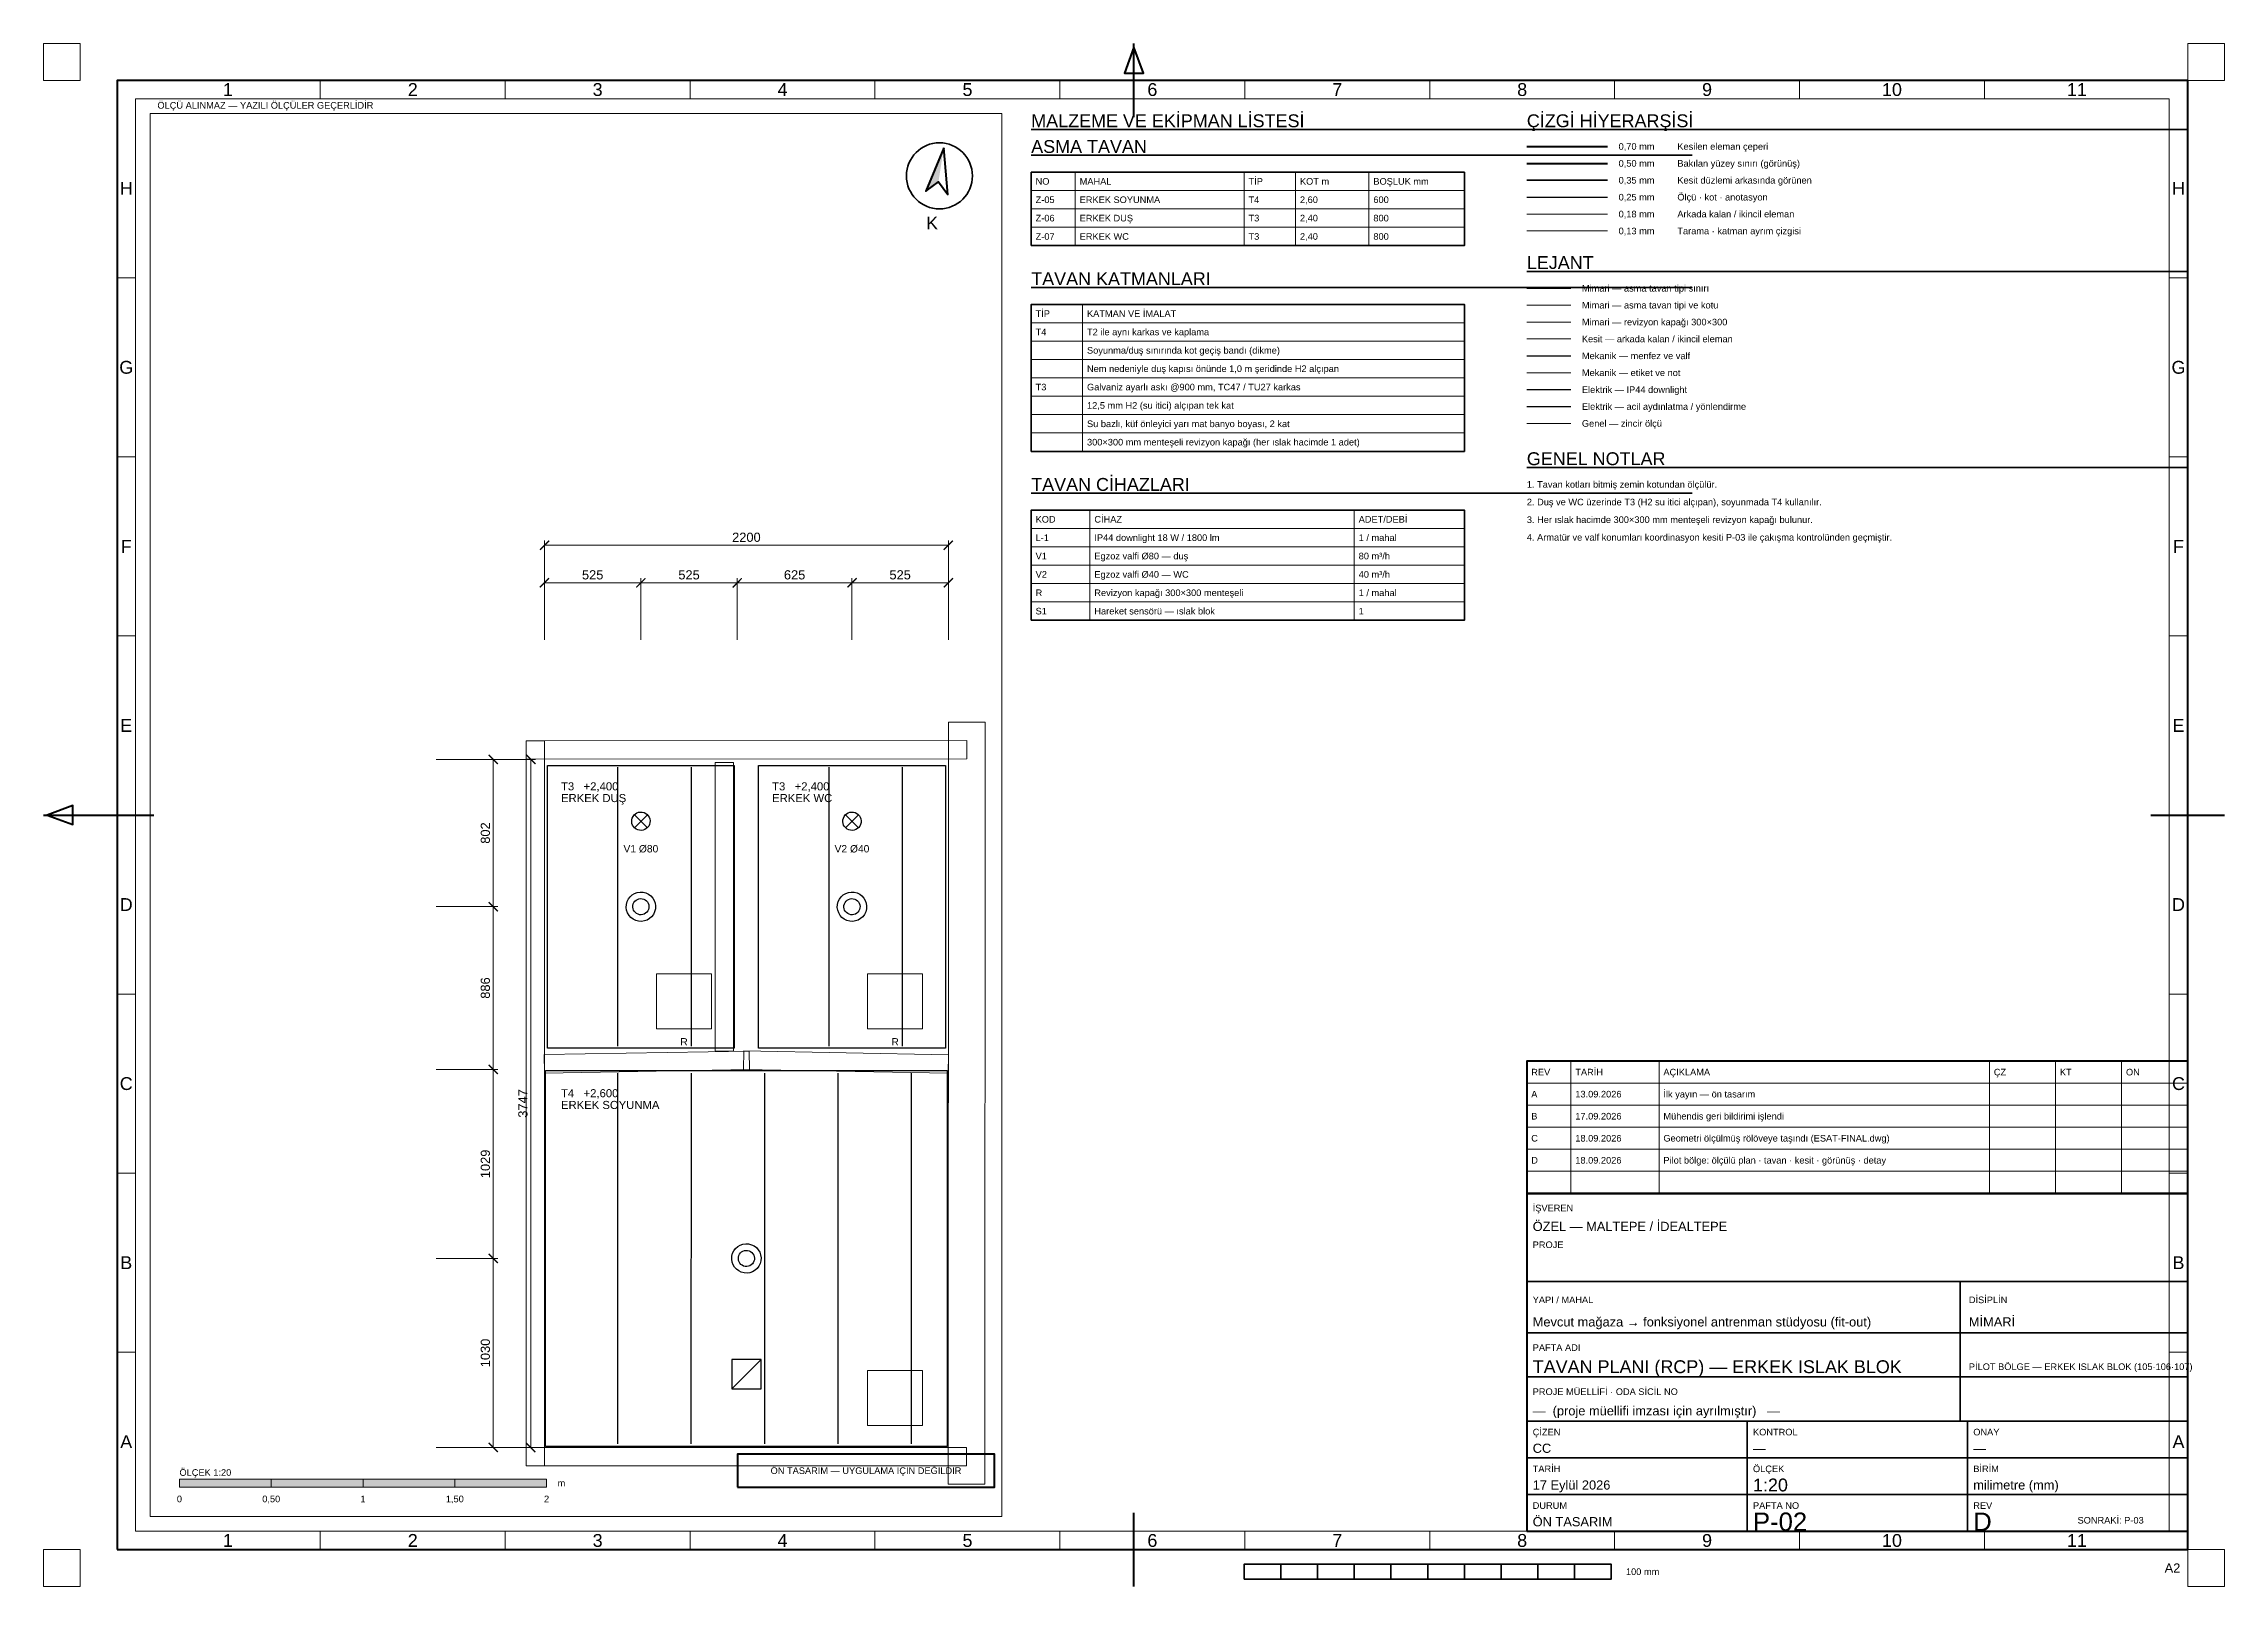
# Paper-space layout 'P-02 TAVAN PLANI (RCP) — ERKEK ISLAK BLOK' of a CAD drawing. Header units: millimetres. Extents: x 0 to 594, y 0 to 420.
# The model-space entities are those that its viewports show. They can reach past a viewport. Long polylines and large blocks are cut down to what shows.
import ezdxf
from ezdxf.enums import TextEntityAlignment as Align

# ---------------------------------------------------------------- set-up
doc = ezdxf.new("R2010")
doc.units = ezdxf.units.MM
for name, color, linetype, lineweight in [('A-KESIT-ARKA', 8, 'Continuous', 18), ('A-TAVAN-KAPAK', 150, 'Continuous', 18), ('A-TAVAN-SINIR', 150, 'Continuous', 25), ('A-TAVAN-YAZI', 150, 'Continuous', 13), ('E-AYD-ACIL', 3, 'Continuous', 25), ('E-AYD-DOWNLIGHT', 2, 'Continuous', 25), ('G-ANTET', 7, 'Continuous', 25), ('G-CERCEVE', 7, 'Continuous', 70), ('G-OLCU-ZINCIR', 7, 'Continuous', 13), ('G-PAFTA-ZON', 8, 'Continuous', 13), ('G-YAZI', 7, 'Continuous', 18), ('M-HAVA-MENFEZ', 3, 'Continuous', 25), ('M-YAZI', 7, 'Continuous', 13)]:
    doc.layers.add(name, color=color, linetype=linetype, lineweight=lineweight)
doc.layers.add('G-VIEWPORT', color=251, linetype='Continuous', lineweight=13, plot=False)
doc.styles.add('GYM', font='arial.ttf')
doc.dimstyles.new('GYM-20', dxfattribs={"dimscale": 20, "dimtxt": 2.5, "dimasz": 2.5, "dimexe": 1.25, "dimexo": 1.5, "dimgap": 0.9, "dimtad": 1, "dimdec": 0, "dimtxsty": 'GYM', "dimblk": 'ARCHTICK', "dimcen": 2.5, "dimclrd": 7, "dimclre": 7, "dimclrt": 7, "dimazin": 3, "dimtfac": 1, "dimtmove": 0, "dimatfit": 3, "dimlwd": 18, "dimlwe": 13, "dimarcsym": 0})

# ---------------------------------------------------------------- blocks, each defined once
blk = doc.blocks.new('_ARCHTICK')
at = {"color": 0, "linetype": 'ByBlock', "const_width": 0.15}
blk.add_lwpolyline([(-0.5, -0.5), (0.5, 0.5)], dxfattribs=at)

msp = doc.modelspace()

# ---------------------------------------------------------------- linework, layer by layer
at = {"layer": 'A-KESIT-ARKA'}
for points in [[(11135, 4934.7), (10500.1, 9035.8), (10697.7, 9066.4), (11332.6, 4965.3)], [(10629.5, 8853.6), (8258.2, 8483.5), (8242.8, 8582.3), (10614.1, 8952.4)], [(8341.7, 8597.7), (8945.8, 4696.8), (8847, 4681.5), (8242.9, 8582.4)], [(9377.5, 8639.4), (9617.9, 7086.9), (9519.1, 7071.6), (9278.7, 8624.1)], [(9686.3, 6996.3), (10792.5, 7147.3), (10778.9, 7246.4), (9672.7, 7095.4)], [(8618.4, 6810.8), (9718.5, 7001.3), (9701.4, 7099.8), (8601.4, 6909.3)], [(8831.7, 4780.3), (11203.2, 5147.6), (11218.5, 5048.8), (8847, 4681.5)]]:
    msp.add_lwpolyline(points, close=True, dxfattribs=at)
at = {"layer": 'A-TAVAN-KAPAK'}
for points in [[(10321.1, 7317.2), (10617.5, 7363.2), (10571.6, 7659.6), (10275.2, 7613.7)], [(9184.6, 7141.3), (9481.1, 7187.2), (9435.2, 7483.7), (9138.7, 7437.8)], [(10651.4, 5183.6), (10947.8, 5229.5), (10901.9, 5525.9), (10605.5, 5480)]]:
    msp.add_lwpolyline(points, close=True, dxfattribs=at)
at = {"layer": 'A-TAVAN-SINIR'}
for p, q in [((10127.8, 7192.2), (9895.4, 8693.3)), ((10523.1, 7253.4), (10290.7, 8754.5)), ((9386.7, 7077.5), (9154.2, 8578.6)), ((8991.4, 7016.3), (8759, 8517.4)), ((10508.6, 5060.3), (10199.6, 7055.7)), ((10903.9, 5121.5), (10594.9, 7116.9)), ((9718, 4937.8), (9409, 6933.2)), ((10113.3, 4999), (9804.3, 6994.5)), ((9322.7, 4876.6), (9013.7, 6872))]:
    msp.add_line(p, q, dxfattribs=at)
for points in [[(10520.4, 8800.2), (10755.8, 7279.3), (9749.8, 7123.6), (9514.4, 8644.4)], [(8377.9, 8468.5), (9383.9, 8624.2), (9619.4, 7103.4), (8613.4, 6947.6)], [(8935.5, 4802.4), (8622.2, 6825.5), (9708.1, 6993.6), (10784.4, 7160.3), (11097.6, 5137.3)]]:
    msp.add_lwpolyline(points, close=True, dxfattribs=at)
at = {"layer": 'E-AYD-ACIL'}
msp.add_line((9889.5, 5267.9), (10023.1, 5450.6), dxfattribs=at)
msp.add_lwpolyline([(9889.5, 5267.9), (10047.6, 5292.4), (10023.1, 5450.6), (9865, 5426.1)], close=True, dxfattribs=at)
at = {"layer": 'E-AYD-DOWNLIGHT'}
for centre, radius in [((10135.2, 7961.9), 80), ((10135.2, 7961.9), 44), ((8998.7, 7786), 80), ((8998.7, 7786), 44), ((9860, 5981.4), 80), ((9860, 5981.4), 44)]:
    msp.add_circle(centre, radius, dxfattribs=at)
at = {"layer": 'M-HAVA-MENFEZ'}
for p, q in [((10104.3, 8392.4), (10023.6, 8451.5)), ((10034.4, 8381.6), (10093.5, 8462.3)), ((8967.8, 8216.5), (8887.1, 8275.5)), ((8898, 8205.7), (8957, 8286.4))]:
    msp.add_line(p, q, dxfattribs=at)
for centre in [(10063.9, 8422), (8927.5, 8246)]:
    msp.add_circle(centre, 50, dxfattribs=at)

# ---------------------------------------------------------------- texts
at = {"layer": 'A-TAVAN-KAPAK', "style": 'GYM'}
for p in [(10480, 7271), (9343.6, 7095.1)]:
    msp.add_text('R', height=40, rotation=8.80418, dxfattribs=at).set_placement(p, align=Align.MIDDLE_CENTER)
at = {"layer": 'A-TAVAN-YAZI', "style": 'GYM'}
for s, p in [('T3   +2,400', (9604.9, 8543.1)), ('T3   +2,400', (8468.5, 8367.2)), ('ERKEK WC', (9614.7, 8480.1)), ('ERKEK DUŞ', (8478.3, 8304.1)), ('T4   +2,600', (8724.2, 6715.9)), ('ERKEK SOYUNMA', (8734, 6652.8))]:
    msp.add_text(s, height=44, rotation=8.80418, dxfattribs=at).set_placement(p, align=Align.MIDDLE_LEFT)
at = {"layer": 'M-YAZI', "style": 'GYM'}
for s, p in [('V2 Ø40', (10086.9, 8273.7)), ('V1 Ø80', (8950.5, 8097.8))]:
    msp.add_text(s, height=40, rotation=8.80418, dxfattribs=at).set_placement(p, align=Align.MIDDLE_CENTER)

# ---------------------------------------------------------------- dimensions: what is measured, and where the dimension line sits
at = {"layer": 'G-OLCU-ZINCIR'}
for base, p1, p2, angle in [((8178.6, 9650.8), (8262.1, 9111.6), (10436.2, 9448.3), 8.80418), ((9865.2, 9705), (9917.4, 9368), (10436.2, 9448.3), 8.80418), ((8728.7, 9528.9), (8780.9, 9192), (9299.7, 9272.3), 8.80418), ((9247.6, 9609.3), (9299.7, 9272.3), (9917.4, 9368), 8.80418), ((8209.9, 9448.6), (8262.1, 9111.6), (8780.9, 9192), 8.80418), ((8857, 4784.2), (8317.8, 4700.7), (7744.4, 8403.6), 98.803), ((8204.1, 7663.2), (7867.1, 7611), (7744.4, 8403.6), 98.803), ((8339.7, 6787.6), (8002.7, 6735.4), (7867.1, 7611), 98.803), ((8497.2, 5770.8), (8160.2, 5718.6), (8002.7, 6735.4), 98.803), ((8654.8, 4752.9), (8317.8, 4700.7), (8160.2, 5718.6), 98.803)]:
    msp.add_linear_dim(base=base, p1=p1, p2=p2, angle=angle, dimstyle='GYM-20', dxfattribs=at).render()

psp = doc.layouts.new('P-02 TAVAN PLANI (RCP) — ERKEK ISLAK BLOK')

# ---------------------------------------------------------------- hatches: boundary and pattern name
at = {"layer": 'G-ANTET'}
for color, points in [(7, [(245.18, 391.65), (240.26, 379.84), (243.75, 382.4)]), (7, [(37, 27), (62, 27), (62, 29.2), (37, 29.2)]), (0, [(62, 27), (87, 27), (87, 29.2), (62, 29.2)]), (7, [(87, 27), (112, 27), (112, 29.2), (87, 29.2)]), (0, [(112, 27), (137, 27), (137, 29.2), (112, 29.2)])]:
    psp.add_hatch(color=color, dxfattribs=at).paths.add_polyline_path(points)

# ---------------------------------------------------------------- linework, layer by layer
at = {"layer": 'G-ANTET', "lineweight": 70}
psp.add_line((404, 392), (426, 392), dxfattribs=at)
at = {"layer": 'G-ANTET', "lineweight": 50}
psp.add_line((404, 387.4), (426, 387.4), dxfattribs=at)
at = {"layer": 'G-ANTET', "lineweight": 13}
for p, q in [((281, 365), (281, 385)), ((327, 365), (327, 385)), ((341, 365), (341, 385)), ((361, 365), (361, 385)), ((269, 380), (387, 380)), ((269, 375), (387, 375)), ((269, 370), (387, 370)), ((404, 369), (426, 369)), ((283, 309), (283, 349)), ((269, 344), (387, 344)), ((269, 339), (387, 339)), ((269, 334), (387, 334)), ((269, 329), (387, 329)), ((269, 324), (387, 324)), ((269, 319), (387, 319)), ((269, 314), (387, 314)), ((285, 263), (285, 293)), ((357, 263), (357, 293)), ((269, 288), (387, 288)), ((269, 283), (387, 283)), ((269, 278), (387, 278)), ((269, 273), (387, 273)), ((269, 268), (387, 268))]:
    psp.add_line(p, q, dxfattribs=at)
at = {"layer": 'G-ANTET', "lineweight": 35}
for p, q in [((404, 382.8), (426, 382.8)), ((404, 83), (584, 83)), ((522, 69), (522, 83)), ((404, 69), (584, 69)), ((522, 45), (522, 69)), ((404, 57), (584, 57)), ((404, 45), (584, 45)), ((464, 15), (464, 45)), ((524, 15), (524, 45)), ((404, 35), (584, 35)), ((404, 25), (584, 25))]:
    psp.add_line(p, q, dxfattribs=at)
at = {"layer": 'G-ANTET', "lineweight": 25}
psp.add_line((404, 378.2), (426, 378.2), dxfattribs=at)
at = {"layer": 'G-ANTET', "lineweight": 18}
for p, q in [((404, 373.6), (426, 373.6)), ((416, 107), (416, 143)), ((440, 107), (440, 143)), ((530, 107), (530, 143)), ((548, 107), (548, 143)), ((566, 107), (566, 143)), ((404, 137), (584, 137)), ((404, 131), (584, 131)), ((404, 125), (584, 125)), ((404, 119), (584, 119)), ((404, 113), (584, 113)), ((404, 107), (584, 107))]:
    psp.add_line(p, q, dxfattribs=at)
at = {"layer": 'G-ANTET', "color": 150, "linetype": 'Continuous', "lineweight": 25}
psp.add_line((404, 353.4), (416, 353.4), dxfattribs=at)
at = {"layer": 'G-ANTET', "color": 150, "linetype": 'Continuous', "lineweight": 13}
psp.add_line((404, 348.8), (416, 348.8), dxfattribs=at)
at = {"layer": 'G-ANTET', "color": 150, "linetype": 'Continuous', "lineweight": 18}
psp.add_line((404, 344.2), (416, 344.2), dxfattribs=at)
at = {"layer": 'G-ANTET', "color": 8, "linetype": 'Continuous', "lineweight": 18}
psp.add_line((404, 339.6), (416, 339.6), dxfattribs=at)
at = {"layer": 'G-ANTET', "color": 3, "linetype": 'Continuous', "lineweight": 25}
for p, q in [((404, 335), (416, 335)), ((404, 321.2), (416, 321.2))]:
    psp.add_line(p, q, dxfattribs=at)
at = {"layer": 'G-ANTET', "color": 7, "linetype": 'Continuous', "lineweight": 13}
for p, q in [((404, 330.4), (416, 330.4)), ((404, 316.6), (416, 316.6))]:
    psp.add_line(p, q, dxfattribs=at)
at = {"layer": 'G-ANTET', "color": 2, "linetype": 'Continuous', "lineweight": 25}
psp.add_line((404, 325.8), (416, 325.8), dxfattribs=at)
at = {"layer": 'G-ANTET', "lineweight": 50}
for points in [[(245.18, 391.65), (240.26, 379.84), (243.75, 382.4), (246.31, 378.91)], [(404, 107), (584, 107), (584, 143), (404, 143)]]:
    psp.add_lwpolyline(points, close=True, dxfattribs=at)
at = {"layer": 'G-ANTET', "lineweight": 35}
for points in [[(269, 365), (387, 365), (387, 385), (269, 385)], [(269, 309), (387, 309), (387, 349), (269, 349)], [(269, 263), (387, 263), (387, 293), (269, 293)]]:
    psp.add_lwpolyline(points, close=True, dxfattribs=at)
at = {"layer": 'G-ANTET', "lineweight": 100}
psp.add_lwpolyline([(404, 15), (584, 15), (584, 107), (404, 107)], close=True, dxfattribs=at)
at = {"layer": 'G-ANTET', "color": 1, "lineweight": 50}
psp.add_lwpolyline([(189, 27), (259, 27), (259, 36), (189, 36)], close=True, dxfattribs=at)
at = {"layer": 'G-ANTET', "lineweight": 18}
for points in [[(37, 27), (62, 27), (62, 29.2), (37, 29.2)], [(62, 27), (87, 27), (87, 29.2), (62, 29.2)], [(87, 27), (112, 27), (112, 29.2), (87, 29.2)], [(112, 27), (137, 27), (137, 29.2), (112, 29.2)]]:
    psp.add_lwpolyline(points, close=True, dxfattribs=at)
at = {"layer": 'G-ANTET', "lineweight": 35}
psp.add_circle((244, 384), 9, dxfattribs=at)
at = {"layer": 'G-CERCEVE', "lineweight": 70}
for p, q in [((297, 400), (297, 420)), ((0, 210), (30, 210)), ((574, 210), (594, 210)), ((297, 0), (297, 20))]:
    psp.add_line(p, q, dxfattribs=at)
at = {"layer": 'G-CERCEVE', "lineweight": 35}
for p, q in [((327, 2), (327, 6)), ((337, 2), (337, 6)), ((347, 2), (347, 6)), ((357, 2), (357, 6)), ((367, 2), (367, 6)), ((377, 2), (377, 6)), ((387, 2), (387, 6)), ((397, 2), (397, 6)), ((407, 2), (407, 6)), ((417, 2), (417, 6)), ((427, 2), (427, 6))]:
    psp.add_line(p, q, dxfattribs=at)
at = {"layer": 'G-CERCEVE', "lineweight": 13}
for points in [[(0, 410), (10, 410), (10, 420), (0, 420)], [(584, 410), (594, 410), (594, 420), (584, 420)], [(0, 0), (10, 0), (10, 10), (0, 10)], [(584, 0), (594, 0), (594, 10), (584, 10)]]:
    psp.add_lwpolyline(points, close=True, dxfattribs=at)
at = {"layer": 'G-CERCEVE', "lineweight": 70}
for points in [[(297, 419), (294.4, 412), (299.6, 412)], [(20, 10), (584, 10), (584, 410), (20, 410)], [(1, 210), (8, 207.4), (8, 212.6)]]:
    psp.add_lwpolyline(points, close=True, dxfattribs=at)
at = {"layer": 'G-CERCEVE', "lineweight": 18}
psp.add_lwpolyline([(29, 19), (261, 19), (261, 401), (29, 401)], close=True, dxfattribs=at)
at = {"layer": 'G-CERCEVE', "lineweight": 35}
psp.add_lwpolyline([(327, 2), (427, 2), (427, 6), (327, 6)], close=True, dxfattribs=at)
at = {"layer": 'G-PAFTA-ZON', "lineweight": 13}
for p, q in [((75.36, 405), (75.36, 410)), ((125.73, 405), (125.73, 410)), ((176.09, 405), (176.09, 410)), ((226.45, 405), (226.45, 410)), ((276.82, 405), (276.82, 410)), ((327.18, 405), (327.18, 410)), ((377.55, 405), (377.55, 410)), ((427.91, 405), (427.91, 410)), ((478.27, 405), (478.27, 410)), ((528.64, 405), (528.64, 410)), ((20, 356.25), (25, 356.25)), ((579, 356.25), (584, 356.25)), ((20, 307.5), (25, 307.5)), ((579, 307.5), (584, 307.5)), ((20, 258.75), (25, 258.75)), ((579, 258.75), (584, 258.75)), ((20, 210), (25, 210)), ((579, 210), (584, 210)), ((20, 161.25), (25, 161.25)), ((579, 161.25), (584, 161.25)), ((20, 112.5), (25, 112.5)), ((579, 112.5), (584, 112.5)), ((20, 63.75), (25, 63.75)), ((579, 63.75), (584, 63.75)), ((75.36, 10), (75.36, 15)), ((125.73, 10), (125.73, 15)), ((176.09, 10), (176.09, 15)), ((226.45, 10), (226.45, 15)), ((276.82, 10), (276.82, 15)), ((327.18, 10), (327.18, 15)), ((377.55, 10), (377.55, 15)), ((427.91, 10), (427.91, 15)), ((478.27, 10), (478.27, 15)), ((528.64, 10), (528.64, 15))]:
    psp.add_line(p, q, dxfattribs=at)
psp.add_lwpolyline([(25, 15), (579, 15), (579, 405), (25, 405)], close=True, dxfattribs=at)
at = {"layer": 'G-YAZI', "lineweight": 35}
for p, q in [((269, 396.6), (449, 396.6)), ((404, 396.6), (584, 396.6)), ((269, 389.6), (449, 389.6)), ((404, 358), (584, 358)), ((269, 353.6), (449, 353.6)), ((404, 304.6), (584, 304.6)), ((269, 297.6), (449, 297.6))]:
    psp.add_line(p, q, dxfattribs=at)

# ---------------------------------------------------------------- texts
at = {"layer": 'G-ANTET', "style": 'GYM'}
for s, height, p in [('0,70 mm', 1.8, (429, 392)), ('Kesilen eleman çeperi', 1.8, (445, 392)), ('0,50 mm', 1.8, (429, 387.4)), ('Bakılan yüzey sınırı (görünüş)', 1.8, (445, 387.4)), ('NO', 1.8, (270.2, 382.5)), ('MAHAL', 1.8, (282.2, 382.5)), ('TİP', 1.8, (328.2, 382.5)), ('KOT m', 1.8, (342.2, 382.5)), ('BOŞLUK mm', 1.8, (362.2, 382.5)), ('0,35 mm', 1.8, (429, 382.8)), ('Kesit düzlemi arkasında görünen', 1.8, (445, 382.8)), ('0,25 mm', 1.8, (429, 378.2)), ('0,18 mm', 1.8, (429, 373.6)), ('Arkada kalan / ikincil eleman', 1.8, (445, 373.6)), ('Ölçü · kot · anotasyon', 1.8, (445, 378.2)), ('0,13 mm', 1.8, (429, 369)), ('Tarama · katman ayrım çizgisi', 1.8, (445, 369)), ('TİP', 1.8, (270.2, 346.5)), ('KATMAN VE İMALAT', 1.8, (284.2, 346.5)), ('KOD', 1.8, (270.2, 290.5)), ('CİHAZ', 1.8, (286.2, 290.5)), ('ADET/DEBİ', 1.8, (358.2, 290.5)), ('REV', 1.8, (405.2, 140)), ('TARİH', 1.8, (417.2, 140)), ('AÇIKLAMA', 1.8, (441.2, 140)), ('ÇZ', 1.8, (531.2, 140)), ('KT', 1.8, (549.2, 140)), ('ON', 1.8, (567.2, 140)), ('A', 1.8, (405.2, 134)), ('13.09.2026', 1.8, (417.2, 134)), ('İlk yayın — ön tasarım', 1.8, (441.2, 134)), ('B', 1.8, (405.2, 128)), ('17.09.2026', 1.8, (417.2, 128)), ('Mühendis geri bildirimi işlendi', 1.8, (441.2, 128)), ('C', 1.8, (405.2, 122)), ('18.09.2026', 1.8, (417.2, 122)), ('Geometri ölçülmüş rölöveye taşındı (ESAT-FINAL.dwg)', 1.8, (441.2, 122)), ('D', 1.8, (405.2, 116)), ('18.09.2026', 1.8, (417.2, 116)), ('Pilot bölge: ölçülü plan · tavan · kesit · görünüş · detay', 1.8, (441.2, 116)), ('İŞVEREN', 1.8, (405.6, 103)), ('ÖZEL — MALTEPE / İDEALTEPE', 2.5, (405.6, 98)), ('PROJE', 1.8, (405.6, 93)), ('YAPI / MAHAL', 1.8, (405.6, 78)), ('DİSİPLİN', 1.8, (524.4, 78)), ('Mevcut mağaza → fonksiyonel antrenman stüdyosu (fit-out)', 2.5, (405.6, 72)), ('MİMARİ', 2.5, (524.4, 72)), ('PAFTA ADI', 1.8, (405.6, 65)), ('TAVAN PLANI (RCP) — ERKEK ISLAK BLOK', 3.5, (405.6, 59.8)), ('PİLOT BÖLGE — ERKEK ISLAK BLOK (105·106·107)', 1.8, (524.4, 59.8)), ('PROJE MÜELLİFİ · ODA SİCİL NO', 1.8, (405.6, 53)), ('—  (proje müellifi imzası için ayrılmıştır)   —', 2.5, (405.6, 47.8)), ('ÇİZEN', 1.8, (405.6, 42)), ('KONTROL', 1.8, (465.6, 42)), ('ONAY', 1.8, (525.6, 42)), ('CC', 2.5, (405.6, 37.6)), ('—', 2.5, (465.6, 37.6)), ('—', 2.5, (525.6, 37.6)), ('ÖLÇEK 1:20', 1.8, (37, 31)), ('TARİH', 1.8, (405.6, 32)), ('ÖLÇEK', 1.8, (465.6, 32)), ('BİRİM', 1.8, (525.6, 32)), ('m', 1.8, (140, 28.1)), ('17 Eylül 2026', 2.5, (405.6, 27.6)), ('1:20', 3.5, (465.6, 27.6)), ('milimetre (mm)', 2.5, (525.6, 27.6)), ('ÖN TASARIM', 2.5, (405.6, 17.6)), ('DURUM', 1.8, (405.6, 22)), ('PAFTA NO', 1.8, (465.6, 22)), ('P-02', 5, (465.6, 17.6)), ('REV', 1.8, (525.6, 22)), ('D', 5, (525.6, 17.6)), ('SONRAKİ: P-03', 1.8, (554, 18))]:
    psp.add_text(s, height=height, dxfattribs=at).set_placement(p, align=Align.MIDDLE_LEFT)
for s, height, p in [('K', 3.5, (242.01, 371.15)), ('0', 1.8, (37, 23.8)), ('0,50', 1.8, (62, 23.8)), ('1', 1.8, (87, 23.8)), ('1,50', 1.8, (112, 23.8)), ('2', 1.8, (137, 23.8))]:
    psp.add_text(s, height=height, dxfattribs=at).set_placement(p, align=Align.MIDDLE_CENTER)
at = {"layer": 'G-ANTET', "color": 1, "style": 'GYM'}
psp.add_text('ÖN TASARIM — UYGULAMA İÇİN DEĞİLDİR', height=1.8, dxfattribs=at).set_placement((224, 31.5), align=Align.MIDDLE_CENTER)
at = {"layer": 'G-CERCEVE', "style": 'GYM'}
psp.add_text('A2', height=2.5, dxfattribs=at).set_placement((582, 5), align=Align.MIDDLE_RIGHT)
psp.add_text('100 mm', height=1.8, dxfattribs=at).set_placement((431, 4), align=Align.MIDDLE_LEFT)
at = {"layer": 'G-PAFTA-ZON', "style": 'GYM'}
for s, p in [('1', (50.18, 407.5)), ('2', (100.55, 407.5)), ('3', (150.91, 407.5)), ('4', (201.27, 407.5)), ('5', (251.64, 407.5)), ('6', (302, 407.5)), ('7', (352.36, 407.5)), ('8', (402.73, 407.5)), ('9', (453.09, 407.5)), ('10', (503.45, 407.5)), ('11', (553.82, 407.5)), ('H', (22.5, 380.62)), ('H', (581.5, 380.62)), ('G', (22.5, 331.88)), ('G', (581.5, 331.88)), ('F', (22.5, 283.12)), ('F', (581.5, 283.12)), ('E', (22.5, 234.38)), ('E', (581.5, 234.38)), ('D', (22.5, 185.62)), ('D', (581.5, 185.62)), ('C', (22.5, 136.88)), ('C', (581.5, 136.88)), ('B', (22.5, 88.12)), ('B', (581.5, 88.12)), ('A', (22.5, 39.38)), ('A', (581.5, 39.38)), ('1', (50.18, 12.5)), ('2', (100.55, 12.5)), ('3', (150.91, 12.5)), ('4', (201.27, 12.5)), ('5', (251.64, 12.5)), ('6', (302, 12.5)), ('7', (352.36, 12.5)), ('8', (402.73, 12.5)), ('9', (453.09, 12.5)), ('10', (503.45, 12.5)), ('11', (553.82, 12.5))]:
    psp.add_text(s, height=3.5, dxfattribs=at).set_placement(p, align=Align.MIDDLE_CENTER)
at = {"layer": 'G-YAZI', "style": 'GYM'}
for s, height, p in [('ÖLÇÜ ALINMAZ — YAZILI ÖLÇÜLER GEÇERLİDİR', 1.8, (31, 403.2)), ('MALZEME VE EKİPMAN LİSTESİ', 3.5, (269, 399)), ('ÇİZGİ HİYERARŞİSİ', 3.5, (404, 399)), ('ASMA TAVAN', 3.5, (269, 392)), ('Z-05', 1.8, (270.2, 377.5)), ('ERKEK SOYUNMA', 1.8, (282.2, 377.5)), ('T4', 1.8, (328.2, 377.5)), ('2,60', 1.8, (342.2, 377.5)), ('600', 1.8, (362.2, 377.5)), ('Z-06', 1.8, (270.2, 372.5)), ('Z-07', 1.8, (270.2, 367.5)), ('ERKEK DUŞ', 1.8, (282.2, 372.5)), ('ERKEK WC', 1.8, (282.2, 367.5)), ('T3', 1.8, (328.2, 372.5)), ('T3', 1.8, (328.2, 367.5)), ('2,40', 1.8, (342.2, 372.5)), ('2,40', 1.8, (342.2, 367.5)), ('800', 1.8, (362.2, 372.5)), ('800', 1.8, (362.2, 367.5)), ('TAVAN KATMANLARI', 3.5, (269, 356)), ('LEJANT', 3.5, (404, 360.4)), ('Mimari — asma tavan tipi sınırı', 1.8, (419, 353.4)), ('Mimari — asma tavan tipi ve kotu', 1.8, (419, 348.8)), ('Mimari — revizyon kapağı 300×300', 1.8, (419, 344.2)), ('T4', 1.8, (270.2, 341.5)), ('T2 ile aynı karkas ve kaplama', 1.8, (284.2, 341.5)), ('Kesit — arkada kalan / ikincil eleman', 1.8, (419, 339.6)), ('Soyunma/duş sınırında kot geçiş bandı (dikme)', 1.8, (284.2, 336.5)), ('Mekanik — menfez ve valf', 1.8, (419, 335)), ('T3', 1.8, (270.2, 326.5)), ('Galvaniz ayarlı askı @900 mm, TC47 / TU27 karkas', 1.8, (284.2, 326.5)), ('Nem nedeniyle duş kapısı önünde 1,0 m şeridinde H2 alçıpan', 1.8, (284.2, 331.5)), ('Mekanik — etiket ve not', 1.8, (419, 330.4)), ('Elektrik — IP44 downlight', 1.8, (419, 325.8)), ('12,5 mm H2 (su itici) alçıpan tek kat', 1.8, (284.2, 321.5)), ('Elektrik — acil aydınlatma / yönlendirme', 1.8, (419, 321.2)), ('Su bazlı, küf önleyici yarı mat banyo boyası, 2 kat', 1.8, (284.2, 316.5)), ('Genel — zincir ölçü', 1.8, (419, 316.6)), ('300×300 mm menteşeli revizyon kapağı (her ıslak hacimde 1 adet)', 1.8, (284.2, 311.5)), ('GENEL NOTLAR', 3.5, (404, 307)), ('TAVAN CİHAZLARI', 3.5, (269, 300)), ('1. Tavan kotları bitmiş zemin kotundan ölçülür.', 1.8, (404, 300)), ('3. Her ıslak hacimde 300×300 mm menteşeli revizyon kapağı bulunur.', 1.8, (404, 290.4)), ('2. Duş ve WC üzerinde T3 (H2 su itici alçıpan), soyunmada T4 kullanılır.', 1.8, (404, 295.2)), ('L-1', 1.8, (270.2, 285.5)), ('IP44 downlight 18 W / 1800 lm', 1.8, (286.2, 285.5)), ('1 / mahal', 1.8, (358.2, 285.5)), ('4. Armatür ve valf konumları koordinasyon kesiti P-03 ile çakışma kontrolünden geçmiştir.', 1.8, (404, 285.6)), ('V1', 1.8, (270.2, 280.5)), ('Egzoz valfi Ø80 — duş', 1.8, (286.2, 280.5)), ('80 m³/h', 1.8, (358.2, 280.5)), ('V2', 1.8, (270.2, 275.5)), ('Egzoz valfi Ø40 — WC', 1.8, (286.2, 275.5)), ('40 m³/h', 1.8, (358.2, 275.5)), ('R', 1.8, (270.2, 270.5)), ('Revizyon kapağı 300×300 menteşeli', 1.8, (286.2, 270.5)), ('1 / mahal', 1.8, (358.2, 270.5)), ('S1', 1.8, (270.2, 265.5)), ('Hareket sensörü — ıslak blok', 1.8, (286.2, 265.5)), ('1', 1.8, (358.2, 265.5))]:
    psp.add_text(s, height=height, dxfattribs=at).set_placement(p, align=Align.MIDDLE_LEFT)

# ---------------------------------------------------------------- viewports
at = {"layer": 'G-VIEWPORT', "view_twist_angle": -8.804183}
psp.add_viewport(center=(145, 210), size=(232, 382), view_center_point=(9730.77, 6816.3), view_height=7640, dxfattribs=at)

doc.saveas('drawing.dxf')
